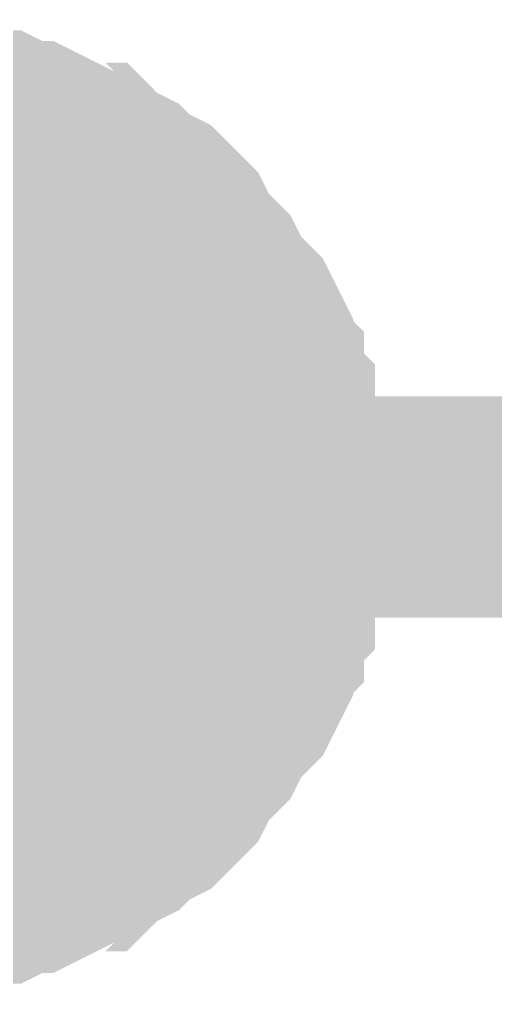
# Model space of a CAD drawing. Header units: inches. Extents: x 0 to 31.5, y 0 to 22.3.
# Drawn here: x 13.507 to 13.5323, y 12.9737 to 13.0257 of the extents above; entities that cross this region are included whole.
import ezdxf

# ---------------------------------------------------------------- set-up
doc = ezdxf.new("R2010")
doc.units = ezdxf.units.IN
doc.header["$MEASUREMENT"] = 0
doc.layers.add('Sheet', color=255, linetype='Continuous')

msp = doc.modelspace()

# ---------------------------------------------------------------- linework, layer by layer
at = {"layer": 'Sheet'}
for points in [[(13.500492, 13.019819, 0.0118, 0.0118, 0), (13.50164, 13.019819, 0.0118, 0.0118, 0), (13.502789, 13.019819, 0.0118, 0.0118, 0), (13.503363, 13.019819, 0.0118, 0.0118, 0), (13.504511, 13.019244, 0.0118, 0.0118, 0), (13.505659, 13.019244, 0.0118, 0.0118, 0), (13.506808, 13.01867, 0.0118, 0.0118, 0), (13.507382, 13.01867, 0.0118, 0.0118, 0), (13.50853, 13.018096, 0.0118, 0.0118, 0), (13.509104, 13.017522, 0.0118, 0.0118, 0), (13.510253, 13.017522, 0.0118, 0.0118, 0), (13.510827, 13.016947, 0.0118, 0.0118, 0), (13.511975, 13.016373, 0.0118, 0.0118, 0), (13.512549, 13.015799, 0.0118, 0.0118, 0), (13.513698, 13.015225, 0.0118, 0.0118, 0), (13.514272, 13.01465, 0.0118, 0.0118, 0), (13.514846, 13.014076, 0.0118, 0.0118, 0), (13.51542, 13.012927, 0.0118, 0.0118, 0), (13.515994, 13.012353, 0.0118, 0.0118, 0), (13.516568, 13.011779, 0.0118, 0.0118, 0), (13.517142, 13.01063, 0.0118, 0.0118, 0), (13.517717, 13.010056, 0.0118, 0.0118, 0), (13.518291, 13.009482, 0.0118, 0.0118, 0), (13.518865, 13.008333, 0.0118, 0.0118, 0), (13.518865, 13.007185, 0.0118, 0.0118, 0), (13.519439, 13.006611, 0.0118, 0.0118, 0), (13.519439, 13.005462, 0.0118, 0.0118, 0), (13.520013, 13.004888, 0.0118, 0.0118, 0), (13.520013, 13.003739, 0.0118, 0.0118, 0), (13.520587, 13.002591, 0.0118, 0.0118, 0), (13.520587, 13.002016, 0.0118, 0.0118, 0), (13.520587, 13.000868, 0.0118, 0.0118, 0), (13.520587, 12.999719, 0.0118, 0.0118, 0)], [(13.500492, 13.019819, 0.0118, 0.0118, 0), (13.50164, 13.019819, 0.0118, 0.0118, 0), (13.502789, 13.019819, 0.0118, 0.0118, 0), (13.503363, 13.019819, 0.0118, 0.0118, 0), (13.504511, 13.019244, 0.0118, 0.0118, 0), (13.505659, 13.019244, 0.0118, 0.0118, 0), (13.506808, 13.01867, 0.0118, 0.0118, 0), (13.507382, 13.01867, 0.0118, 0.0118, 0), (13.50853, 13.018096, 0.0118, 0.0118, 0), (13.509104, 13.017522, 0.0118, 0.0118, 0), (13.510253, 13.017522, 0.0118, 0.0118, 0), (13.510827, 13.016947, 0.0118, 0.0118, 0), (13.511975, 13.016373, 0.0118, 0.0118, 0), (13.512549, 13.015799, 0.0118, 0.0118, 0), (13.513698, 13.015225, 0.0118, 0.0118, 0), (13.514272, 13.01465, 0.0118, 0.0118, 0), (13.514846, 13.014076, 0.0118, 0.0118, 0), (13.51542, 13.012927, 0.0118, 0.0118, 0), (13.515994, 13.012353, 0.0118, 0.0118, 0), (13.516568, 13.011779, 0.0118, 0.0118, 0), (13.517142, 13.01063, 0.0118, 0.0118, 0), (13.517717, 13.010056, 0.0118, 0.0118, 0), (13.518291, 13.009482, 0.0118, 0.0118, 0), (13.518865, 13.008333, 0.0118, 0.0118, 0), (13.518865, 13.007185, 0.0118, 0.0118, 0), (13.519439, 13.006611, 0.0118, 0.0118, 0), (13.519439, 13.005462, 0.0118, 0.0118, 0), (13.520013, 13.004888, 0.0118, 0.0118, 0), (13.520013, 13.003739, 0.0118, 0.0118, 0), (13.520587, 13.002591, 0.0118, 0.0118, 0), (13.520587, 13.002016, 0.0118, 0.0118, 0), (13.520587, 13.000868, 0.0118, 0.0118, 0), (13.520587, 12.999719, 0.0118, 0.0118, 0)], [(13.500492, 13.019819, 0.0118, 0.0118, 0), (13.50164, 13.019819, 0.0118, 0.0118, 0), (13.502789, 13.019819, 0.0118, 0.0118, 0), (13.503363, 13.019819, 0.0118, 0.0118, 0), (13.504511, 13.019244, 0.0118, 0.0118, 0), (13.505659, 13.019244, 0.0118, 0.0118, 0), (13.506808, 13.01867, 0.0118, 0.0118, 0), (13.507382, 13.01867, 0.0118, 0.0118, 0), (13.50853, 13.018096, 0.0118, 0.0118, 0), (13.509104, 13.017522, 0.0118, 0.0118, 0), (13.510253, 13.017522, 0.0118, 0.0118, 0), (13.510827, 13.016947, 0.0118, 0.0118, 0), (13.511975, 13.016373, 0.0118, 0.0118, 0), (13.512549, 13.015799, 0.0118, 0.0118, 0), (13.513698, 13.015225, 0.0118, 0.0118, 0), (13.514272, 13.01465, 0.0118, 0.0118, 0), (13.514846, 13.014076, 0.0118, 0.0118, 0), (13.51542, 13.012927, 0.0118, 0.0118, 0), (13.515994, 13.012353, 0.0118, 0.0118, 0), (13.516568, 13.011779, 0.0118, 0.0118, 0), (13.517142, 13.01063, 0.0118, 0.0118, 0), (13.517717, 13.010056, 0.0118, 0.0118, 0), (13.518291, 13.009482, 0.0118, 0.0118, 0), (13.518865, 13.008333, 0.0118, 0.0118, 0), (13.518865, 13.007185, 0.0118, 0.0118, 0), (13.519439, 13.006611, 0.0118, 0.0118, 0), (13.519439, 13.005462, 0.0118, 0.0118, 0), (13.520013, 13.004888, 0.0118, 0.0118, 0), (13.520013, 13.003739, 0.0118, 0.0118, 0), (13.520587, 13.002591, 0.0118, 0.0118, 0), (13.520587, 13.002016, 0.0118, 0.0118, 0), (13.520587, 13.000868, 0.0118, 0.0118, 0), (13.520587, 12.999719, 0.0118, 0.0118, 0)], [(13.500492, 13.019819, 0.0118, 0.0118, 0), (13.50164, 13.019819, 0.0118, 0.0118, 0), (13.502789, 13.019819, 0.0118, 0.0118, 0), (13.503363, 13.019819, 0.0118, 0.0118, 0), (13.504511, 13.019244, 0.0118, 0.0118, 0), (13.505659, 13.019244, 0.0118, 0.0118, 0), (13.506808, 13.01867, 0.0118, 0.0118, 0), (13.507382, 13.01867, 0.0118, 0.0118, 0), (13.50853, 13.018096, 0.0118, 0.0118, 0), (13.509104, 13.017522, 0.0118, 0.0118, 0), (13.510253, 13.017522, 0.0118, 0.0118, 0), (13.510827, 13.016947, 0.0118, 0.0118, 0), (13.511975, 13.016373, 0.0118, 0.0118, 0), (13.512549, 13.015799, 0.0118, 0.0118, 0), (13.513698, 13.015225, 0.0118, 0.0118, 0), (13.514272, 13.01465, 0.0118, 0.0118, 0), (13.514846, 13.014076, 0.0118, 0.0118, 0), (13.51542, 13.012927, 0.0118, 0.0118, 0), (13.515994, 13.012353, 0.0118, 0.0118, 0), (13.516568, 13.011779, 0.0118, 0.0118, 0), (13.517142, 13.01063, 0.0118, 0.0118, 0), (13.517717, 13.010056, 0.0118, 0.0118, 0), (13.518291, 13.009482, 0.0118, 0.0118, 0), (13.518865, 13.008333, 0.0118, 0.0118, 0), (13.518865, 13.007185, 0.0118, 0.0118, 0), (13.519439, 13.006611, 0.0118, 0.0118, 0), (13.519439, 13.005462, 0.0118, 0.0118, 0), (13.520013, 13.004888, 0.0118, 0.0118, 0), (13.520013, 13.003739, 0.0118, 0.0118, 0), (13.520587, 13.002591, 0.0118, 0.0118, 0), (13.520587, 13.002016, 0.0118, 0.0118, 0), (13.520587, 13.000868, 0.0118, 0.0118, 0), (13.520587, 12.999719, 0.0118, 0.0118, 0)], [(13.504511, 13.019244, 0.0039, 0.0039, 0), (13.505659, 13.019244, 0.0039, 0.0039, 0), (13.506808, 13.01867, 0.0039, 0.0039, 0), (13.507382, 13.01867, 0.0039, 0.0039, 0), (13.50853, 13.018096, 0.0039, 0.0039, 0), (13.509104, 13.017522, 0.0039, 0.0039, 0), (13.510253, 13.017522, 0.0039, 0.0039, 0), (13.510827, 13.016947, 0.0039, 0.0039, 0), (13.511975, 13.016373, 0.0039, 0.0039, 0), (13.512549, 13.015799, 0.0039, 0.0039, 0), (13.513698, 13.015225, 0.0039, 0.0039, 0), (13.514272, 13.01465, 0.0039, 0.0039, 0), (13.514846, 13.014076, 0.0039, 0.0039, 0), (13.51542, 13.012927, 0.0039, 0.0039, 0), (13.515994, 13.012353, 0.0039, 0.0039, 0), (13.516568, 13.011779, 0.0039, 0.0039, 0), (13.517142, 13.01063, 0.0039, 0.0039, 0), (13.517717, 13.010056, 0.0039, 0.0039, 0), (13.518291, 13.009482, 0.0039, 0.0039, 0), (13.518865, 13.008333, 0.0039, 0.0039, 0), (13.518865, 13.007185, 0.0039, 0.0039, 0), (13.519439, 13.006611, 0.0039, 0.0039, 0), (13.519439, 13.005462, 0.0039, 0.0039, 0), (13.520013, 13.004888, 0.0039, 0.0039, 0), (13.520013, 13.003739, 0.0039, 0.0039, 0), (13.520587, 13.002591, 0.0039, 0.0039, 0), (13.520587, 13.002016, 0.0039, 0.0039, 0), (13.520587, 13.000868, 0.0039, 0.0039, 0), (13.520587, 12.999719, 0.0039, 0.0039, 0)], [(13.504511, 13.019244, 0.0039, 0.0039, 0), (13.505659, 13.019244, 0.0039, 0.0039, 0), (13.506808, 13.01867, 0.0039, 0.0039, 0), (13.507382, 13.01867, 0.0039, 0.0039, 0), (13.50853, 13.018096, 0.0039, 0.0039, 0), (13.509104, 13.017522, 0.0039, 0.0039, 0), (13.510253, 13.017522, 0.0039, 0.0039, 0), (13.510827, 13.016947, 0.0039, 0.0039, 0), (13.511975, 13.016373, 0.0039, 0.0039, 0), (13.512549, 13.015799, 0.0039, 0.0039, 0), (13.513698, 13.015225, 0.0039, 0.0039, 0), (13.514272, 13.01465, 0.0039, 0.0039, 0), (13.514846, 13.014076, 0.0039, 0.0039, 0), (13.51542, 13.012927, 0.0039, 0.0039, 0), (13.515994, 13.012353, 0.0039, 0.0039, 0), (13.516568, 13.011779, 0.0039, 0.0039, 0), (13.517142, 13.01063, 0.0039, 0.0039, 0), (13.517717, 13.010056, 0.0039, 0.0039, 0), (13.518291, 13.009482, 0.0039, 0.0039, 0), (13.518865, 13.008333, 0.0039, 0.0039, 0), (13.518865, 13.007185, 0.0039, 0.0039, 0), (13.519439, 13.006611, 0.0039, 0.0039, 0), (13.519439, 13.005462, 0.0039, 0.0039, 0), (13.520013, 13.004888, 0.0039, 0.0039, 0), (13.520013, 13.003739, 0.0039, 0.0039, 0), (13.520587, 13.002591, 0.0039, 0.0039, 0), (13.520587, 13.002016, 0.0039, 0.0039, 0), (13.520587, 13.000868, 0.0039, 0.0039, 0), (13.520587, 12.999719, 0.0039, 0.0039, 0)], [(13.504511, 13.019244, 0.0039, 0.0039, 0), (13.505659, 13.019244, 0.0039, 0.0039, 0), (13.506808, 13.01867, 0.0039, 0.0039, 0), (13.507382, 13.01867, 0.0039, 0.0039, 0), (13.50853, 13.018096, 0.0039, 0.0039, 0), (13.509104, 13.017522, 0.0039, 0.0039, 0), (13.510253, 13.017522, 0.0039, 0.0039, 0), (13.510827, 13.016947, 0.0039, 0.0039, 0), (13.511975, 13.016373, 0.0039, 0.0039, 0), (13.512549, 13.015799, 0.0039, 0.0039, 0), (13.513698, 13.015225, 0.0039, 0.0039, 0), (13.514272, 13.01465, 0.0039, 0.0039, 0), (13.514846, 13.014076, 0.0039, 0.0039, 0), (13.51542, 13.012927, 0.0039, 0.0039, 0), (13.515994, 13.012353, 0.0039, 0.0039, 0), (13.516568, 13.011779, 0.0039, 0.0039, 0), (13.517142, 13.01063, 0.0039, 0.0039, 0), (13.517717, 13.010056, 0.0039, 0.0039, 0), (13.518291, 13.009482, 0.0039, 0.0039, 0), (13.518865, 13.008333, 0.0039, 0.0039, 0), (13.518865, 13.007185, 0.0039, 0.0039, 0), (13.519439, 13.006611, 0.0039, 0.0039, 0), (13.519439, 13.005462, 0.0039, 0.0039, 0), (13.520013, 13.004888, 0.0039, 0.0039, 0), (13.520013, 13.003739, 0.0039, 0.0039, 0), (13.520587, 13.002591, 0.0039, 0.0039, 0), (13.520587, 13.002016, 0.0039, 0.0039, 0), (13.520587, 13.000868, 0.0039, 0.0039, 0), (13.520587, 12.999719, 0.0039, 0.0039, 0)], [(13.504511, 13.019244, 0.0039, 0.0039, 0), (13.505659, 13.019244, 0.0039, 0.0039, 0), (13.506808, 13.01867, 0.0039, 0.0039, 0), (13.507382, 13.01867, 0.0039, 0.0039, 0), (13.50853, 13.018096, 0.0039, 0.0039, 0), (13.509104, 13.017522, 0.0039, 0.0039, 0), (13.510253, 13.017522, 0.0039, 0.0039, 0), (13.510827, 13.016947, 0.0039, 0.0039, 0), (13.511975, 13.016373, 0.0039, 0.0039, 0), (13.512549, 13.015799, 0.0039, 0.0039, 0), (13.513698, 13.015225, 0.0039, 0.0039, 0), (13.514272, 13.01465, 0.0039, 0.0039, 0), (13.514846, 13.014076, 0.0039, 0.0039, 0), (13.51542, 13.012927, 0.0039, 0.0039, 0), (13.515994, 13.012353, 0.0039, 0.0039, 0), (13.516568, 13.011779, 0.0039, 0.0039, 0), (13.517142, 13.01063, 0.0039, 0.0039, 0), (13.517717, 13.010056, 0.0039, 0.0039, 0), (13.518291, 13.009482, 0.0039, 0.0039, 0), (13.518865, 13.008333, 0.0039, 0.0039, 0), (13.518865, 13.007185, 0.0039, 0.0039, 0), (13.519439, 13.006611, 0.0039, 0.0039, 0), (13.519439, 13.005462, 0.0039, 0.0039, 0), (13.520013, 13.004888, 0.0039, 0.0039, 0), (13.520013, 13.003739, 0.0039, 0.0039, 0), (13.520587, 13.002591, 0.0039, 0.0039, 0), (13.520587, 13.002016, 0.0039, 0.0039, 0), (13.520587, 13.000868, 0.0039, 0.0039, 0), (13.520587, 12.999719, 0.0039, 0.0039, 0)], [(13.200787, 12.999719, 0.0118, 0.0118, 0), (13.500492, 12.999719, 0.0118, 0.0118, 0), (14.600558, 12.999719, 0.0118, 0.0118, 0), (15.500246, 12.999719, 0.0118, 0.0118, 0)], [(13.520587, 12.999719, 0.0118, 0.0118, 0), (13.520587, 12.998571, 0.0118, 0.0118, 0), (13.520587, 12.997422, 0.0118, 0.0118, 0), (13.520587, 12.996848, 0.0118, 0.0118, 0), (13.520013, 12.995699, 0.0118, 0.0118, 0), (13.520013, 12.994551, 0.0118, 0.0118, 0), (13.519439, 12.993977, 0.0118, 0.0118, 0), (13.519439, 12.992828, 0.0118, 0.0118, 0), (13.518865, 12.992254, 0.0118, 0.0118, 0), (13.518865, 12.991105, 0.0118, 0.0118, 0), (13.518291, 12.989957, 0.0118, 0.0118, 0), (13.517717, 12.989382, 0.0118, 0.0118, 0), (13.517142, 12.988808, 0.0118, 0.0118, 0), (13.516568, 12.98766, 0.0118, 0.0118, 0), (13.515994, 12.987085, 0.0118, 0.0118, 0), (13.51542, 12.986511, 0.0118, 0.0118, 0), (13.514846, 12.985363, 0.0118, 0.0118, 0), (13.514272, 12.984788, 0.0118, 0.0118, 0), (13.513698, 12.984214, 0.0118, 0.0118, 0), (13.512549, 12.98364, 0.0118, 0.0118, 0), (13.511975, 12.983066, 0.0118, 0.0118, 0), (13.510827, 12.982491, 0.0118, 0.0118, 0), (13.510253, 12.981917, 0.0118, 0.0118, 0), (13.509104, 12.981917, 0.0118, 0.0118, 0), (13.50853, 12.981343, 0.0118, 0.0118, 0), (13.507382, 12.980768, 0.0118, 0.0118, 0), (13.506808, 12.980768, 0.0118, 0.0118, 0), (13.505659, 12.980194, 0.0118, 0.0118, 0), (13.504511, 12.980194, 0.0118, 0.0118, 0), (13.503363, 12.97962, 0.0118, 0.0118, 0), (13.502789, 12.97962, 0.0118, 0.0118, 0), (13.50164, 12.97962, 0.0118, 0.0118, 0), (13.500492, 12.97962, 0.0118, 0.0118, 0)], [(13.520587, 12.999719, 0.0118, 0.0118, 0), (13.520587, 12.998571, 0.0118, 0.0118, 0), (13.520587, 12.997422, 0.0118, 0.0118, 0), (13.520587, 12.996848, 0.0118, 0.0118, 0), (13.520013, 12.995699, 0.0118, 0.0118, 0), (13.520013, 12.994551, 0.0118, 0.0118, 0), (13.519439, 12.993977, 0.0118, 0.0118, 0), (13.519439, 12.992828, 0.0118, 0.0118, 0), (13.518865, 12.992254, 0.0118, 0.0118, 0), (13.518865, 12.991105, 0.0118, 0.0118, 0), (13.518291, 12.989957, 0.0118, 0.0118, 0), (13.517717, 12.989382, 0.0118, 0.0118, 0), (13.517142, 12.988808, 0.0118, 0.0118, 0), (13.516568, 12.98766, 0.0118, 0.0118, 0), (13.515994, 12.987085, 0.0118, 0.0118, 0), (13.51542, 12.986511, 0.0118, 0.0118, 0), (13.514846, 12.985363, 0.0118, 0.0118, 0), (13.514272, 12.984788, 0.0118, 0.0118, 0), (13.513698, 12.984214, 0.0118, 0.0118, 0), (13.512549, 12.98364, 0.0118, 0.0118, 0), (13.511975, 12.983066, 0.0118, 0.0118, 0), (13.510827, 12.982491, 0.0118, 0.0118, 0), (13.510253, 12.981917, 0.0118, 0.0118, 0), (13.509104, 12.981917, 0.0118, 0.0118, 0), (13.50853, 12.981343, 0.0118, 0.0118, 0), (13.507382, 12.980768, 0.0118, 0.0118, 0), (13.506808, 12.980768, 0.0118, 0.0118, 0), (13.505659, 12.980194, 0.0118, 0.0118, 0), (13.504511, 12.980194, 0.0118, 0.0118, 0), (13.503363, 12.97962, 0.0118, 0.0118, 0), (13.502789, 12.97962, 0.0118, 0.0118, 0), (13.50164, 12.97962, 0.0118, 0.0118, 0), (13.500492, 12.97962, 0.0118, 0.0118, 0)], [(13.520587, 12.999719, 0.0118, 0.0118, 0), (13.520587, 12.998571, 0.0118, 0.0118, 0), (13.520587, 12.997422, 0.0118, 0.0118, 0), (13.520587, 12.996848, 0.0118, 0.0118, 0), (13.520013, 12.995699, 0.0118, 0.0118, 0), (13.520013, 12.994551, 0.0118, 0.0118, 0), (13.519439, 12.993977, 0.0118, 0.0118, 0), (13.519439, 12.992828, 0.0118, 0.0118, 0), (13.518865, 12.992254, 0.0118, 0.0118, 0), (13.518865, 12.991105, 0.0118, 0.0118, 0), (13.518291, 12.989957, 0.0118, 0.0118, 0), (13.517717, 12.989382, 0.0118, 0.0118, 0), (13.517142, 12.988808, 0.0118, 0.0118, 0), (13.516568, 12.98766, 0.0118, 0.0118, 0), (13.515994, 12.987085, 0.0118, 0.0118, 0), (13.51542, 12.986511, 0.0118, 0.0118, 0), (13.514846, 12.985363, 0.0118, 0.0118, 0), (13.514272, 12.984788, 0.0118, 0.0118, 0), (13.513698, 12.984214, 0.0118, 0.0118, 0), (13.512549, 12.98364, 0.0118, 0.0118, 0), (13.511975, 12.983066, 0.0118, 0.0118, 0), (13.510827, 12.982491, 0.0118, 0.0118, 0), (13.510253, 12.981917, 0.0118, 0.0118, 0), (13.509104, 12.981917, 0.0118, 0.0118, 0), (13.50853, 12.981343, 0.0118, 0.0118, 0), (13.507382, 12.980768, 0.0118, 0.0118, 0), (13.506808, 12.980768, 0.0118, 0.0118, 0), (13.505659, 12.980194, 0.0118, 0.0118, 0), (13.504511, 12.980194, 0.0118, 0.0118, 0), (13.503363, 12.97962, 0.0118, 0.0118, 0), (13.502789, 12.97962, 0.0118, 0.0118, 0), (13.50164, 12.97962, 0.0118, 0.0118, 0), (13.500492, 12.97962, 0.0118, 0.0118, 0)], [(13.520587, 12.999719, 0.0118, 0.0118, 0), (13.520587, 12.998571, 0.0118, 0.0118, 0), (13.520587, 12.997422, 0.0118, 0.0118, 0), (13.520587, 12.996848, 0.0118, 0.0118, 0), (13.520013, 12.995699, 0.0118, 0.0118, 0), (13.520013, 12.994551, 0.0118, 0.0118, 0), (13.519439, 12.993977, 0.0118, 0.0118, 0), (13.519439, 12.992828, 0.0118, 0.0118, 0), (13.518865, 12.992254, 0.0118, 0.0118, 0), (13.518865, 12.991105, 0.0118, 0.0118, 0), (13.518291, 12.989957, 0.0118, 0.0118, 0), (13.517717, 12.989382, 0.0118, 0.0118, 0), (13.517142, 12.988808, 0.0118, 0.0118, 0), (13.516568, 12.98766, 0.0118, 0.0118, 0), (13.515994, 12.987085, 0.0118, 0.0118, 0), (13.51542, 12.986511, 0.0118, 0.0118, 0), (13.514846, 12.985363, 0.0118, 0.0118, 0), (13.514272, 12.984788, 0.0118, 0.0118, 0), (13.513698, 12.984214, 0.0118, 0.0118, 0), (13.512549, 12.98364, 0.0118, 0.0118, 0), (13.511975, 12.983066, 0.0118, 0.0118, 0), (13.510827, 12.982491, 0.0118, 0.0118, 0), (13.510253, 12.981917, 0.0118, 0.0118, 0), (13.509104, 12.981917, 0.0118, 0.0118, 0), (13.50853, 12.981343, 0.0118, 0.0118, 0), (13.507382, 12.980768, 0.0118, 0.0118, 0), (13.506808, 12.980768, 0.0118, 0.0118, 0), (13.505659, 12.980194, 0.0118, 0.0118, 0), (13.504511, 12.980194, 0.0118, 0.0118, 0), (13.503363, 12.97962, 0.0118, 0.0118, 0), (13.502789, 12.97962, 0.0118, 0.0118, 0), (13.50164, 12.97962, 0.0118, 0.0118, 0), (13.500492, 12.97962, 0.0118, 0.0118, 0)], [(13.520587, 12.999719, 0.0118, 0.0118, 0), (13.520587, 12.999719, 0.0118, 0.0118, 0), (13.520587, 12.999719, 0.0118, 0.0118, 0), (13.520587, 12.999719, 0.0118, 0.0118, 0), (13.520587, 12.999719, 0.0118, 0.0118, 0), (13.520587, 12.999719, 0.0118, 0.0118, 0), (13.520587, 12.999719, 0.0118, 0.0118, 0), (13.520587, 12.999719, 0.0118, 0.0118, 0), (13.520587, 12.999719, 0.0118, 0.0118, 0), (13.520587, 12.999719, 0.0118, 0.0118, 0), (13.520587, 12.999719, 0.0118, 0.0118, 0), (13.520587, 12.999719, 0.0118, 0.0118, 0), (13.520587, 12.999719, 0.0118, 0.0118, 0), (13.520587, 12.999719, 0.0118, 0.0118, 0), (13.520587, 12.999719, 0.0118, 0.0118, 0), (13.520587, 12.999719, 0.0118, 0.0118, 0), (13.520587, 12.999719, 0.0118, 0.0118, 0), (13.520587, 12.999719, 0.0118, 0.0118, 0), (13.520587, 12.999719, 0.0118, 0.0118, 0), (13.520587, 12.999719, 0.0118, 0.0118, 0), (13.520587, 12.999719, 0.0118, 0.0118, 0), (13.520587, 12.999719, 0.0118, 0.0118, 0), (13.520587, 12.999719, 0.0118, 0.0118, 0), (13.520587, 12.999719, 0.0118, 0.0118, 0), (13.520587, 12.999719, 0.0118, 0.0118, 0), (13.520587, 12.999719, 0.0118, 0.0118, 0), (13.520587, 12.999719, 0.0118, 0.0118, 0), (13.520587, 12.999719, 0.0118, 0.0118, 0), (13.520587, 12.999719, 0.0118, 0.0118, 0), (13.520587, 12.999719, 0.0118, 0.0118, 0), (13.520587, 12.999719, 0.0118, 0.0118, 0), (13.520587, 12.999719, 0.0118, 0.0118, 0), (13.520587, 12.999719, 0.0118, 0.0118, 0)], [(13.520587, 12.999719, 0.0118, 0.0118, 0), (13.520587, 12.999719, 0.0118, 0.0118, 0)], [(13.520587, 12.999719, 0.0118, 0.0118, 0), (13.520587, 12.999719, 0.0118, 0.0118, 0), (13.520587, 12.999719, 0.0118, 0.0118, 0), (13.520587, 12.999719, 0.0118, 0.0118, 0), (13.520587, 12.999719, 0.0118, 0.0118, 0), (13.520587, 12.999719, 0.0118, 0.0118, 0), (13.520587, 12.999719, 0.0118, 0.0118, 0), (13.520587, 12.999719, 0.0118, 0.0118, 0), (13.520587, 12.999719, 0.0118, 0.0118, 0), (13.520587, 12.999719, 0.0118, 0.0118, 0), (13.520587, 12.999719, 0.0118, 0.0118, 0), (13.520587, 12.999719, 0.0118, 0.0118, 0), (13.520587, 12.999719, 0.0118, 0.0118, 0), (13.520587, 12.999719, 0.0118, 0.0118, 0), (13.520587, 12.999719, 0.0118, 0.0118, 0), (13.520587, 12.999719, 0.0118, 0.0118, 0), (13.520587, 12.999719, 0.0118, 0.0118, 0), (13.520587, 12.999719, 0.0118, 0.0118, 0), (13.520587, 12.999719, 0.0118, 0.0118, 0), (13.520587, 12.999719, 0.0118, 0.0118, 0), (13.520587, 12.999719, 0.0118, 0.0118, 0), (13.520587, 12.999719, 0.0118, 0.0118, 0), (13.520587, 12.999719, 0.0118, 0.0118, 0), (13.520587, 12.999719, 0.0118, 0.0118, 0), (13.520587, 12.999719, 0.0118, 0.0118, 0), (13.520587, 12.999719, 0.0118, 0.0118, 0), (13.520587, 12.999719, 0.0118, 0.0118, 0), (13.520587, 12.999719, 0.0118, 0.0118, 0), (13.520587, 12.999719, 0.0118, 0.0118, 0), (13.520587, 12.999719, 0.0118, 0.0118, 0), (13.520587, 12.999719, 0.0118, 0.0118, 0), (13.520587, 12.999719, 0.0118, 0.0118, 0), (13.520587, 12.999719, 0.0118, 0.0118, 0)], [(13.520587, 12.999719, 0.0118, 0.0118, 0), (13.520587, 12.999719, 0.0118, 0.0118, 0)], [(13.520587, 12.999719, 0.0118, 0.0118, 0), (13.520587, 12.999719, 0.0118, 0.0118, 0), (13.520587, 12.999719, 0.0118, 0.0118, 0), (13.520587, 12.999719, 0.0118, 0.0118, 0), (13.520587, 12.999719, 0.0118, 0.0118, 0), (13.520587, 12.999719, 0.0118, 0.0118, 0), (13.520587, 12.999719, 0.0118, 0.0118, 0), (13.520587, 12.999719, 0.0118, 0.0118, 0), (13.520587, 12.999719, 0.0118, 0.0118, 0), (13.520587, 12.999719, 0.0118, 0.0118, 0), (13.520587, 12.999719, 0.0118, 0.0118, 0), (13.520587, 12.999719, 0.0118, 0.0118, 0), (13.520587, 12.999719, 0.0118, 0.0118, 0), (13.520587, 12.999719, 0.0118, 0.0118, 0), (13.520587, 12.999719, 0.0118, 0.0118, 0), (13.520587, 12.999719, 0.0118, 0.0118, 0), (13.520587, 12.999719, 0.0118, 0.0118, 0), (13.520587, 12.999719, 0.0118, 0.0118, 0), (13.520587, 12.999719, 0.0118, 0.0118, 0), (13.520587, 12.999719, 0.0118, 0.0118, 0), (13.520587, 12.999719, 0.0118, 0.0118, 0), (13.520587, 12.999719, 0.0118, 0.0118, 0), (13.520587, 12.999719, 0.0118, 0.0118, 0), (13.520587, 12.999719, 0.0118, 0.0118, 0), (13.520587, 12.999719, 0.0118, 0.0118, 0), (13.520587, 12.999719, 0.0118, 0.0118, 0), (13.520587, 12.999719, 0.0118, 0.0118, 0), (13.520587, 12.999719, 0.0118, 0.0118, 0), (13.520587, 12.999719, 0.0118, 0.0118, 0), (13.520587, 12.999719, 0.0118, 0.0118, 0), (13.520587, 12.999719, 0.0118, 0.0118, 0), (13.520587, 12.999719, 0.0118, 0.0118, 0), (13.520587, 12.999719, 0.0118, 0.0118, 0)], [(13.520587, 12.999719, 0.0118, 0.0118, 0), (13.520587, 12.999719, 0.0118, 0.0118, 0)], [(13.520587, 12.999719, 0.0118, 0.0118, 0), (13.520587, 12.999719, 0.0118, 0.0118, 0), (13.520587, 12.999719, 0.0118, 0.0118, 0), (13.520587, 12.999719, 0.0118, 0.0118, 0), (13.520587, 12.999719, 0.0118, 0.0118, 0), (13.520587, 12.999719, 0.0118, 0.0118, 0), (13.520587, 12.999719, 0.0118, 0.0118, 0), (13.520587, 12.999719, 0.0118, 0.0118, 0), (13.520587, 12.999719, 0.0118, 0.0118, 0), (13.520587, 12.999719, 0.0118, 0.0118, 0), (13.520587, 12.999719, 0.0118, 0.0118, 0), (13.520587, 12.999719, 0.0118, 0.0118, 0), (13.520587, 12.999719, 0.0118, 0.0118, 0), (13.520587, 12.999719, 0.0118, 0.0118, 0), (13.520587, 12.999719, 0.0118, 0.0118, 0), (13.520587, 12.999719, 0.0118, 0.0118, 0), (13.520587, 12.999719, 0.0118, 0.0118, 0), (13.520587, 12.999719, 0.0118, 0.0118, 0), (13.520587, 12.999719, 0.0118, 0.0118, 0), (13.520587, 12.999719, 0.0118, 0.0118, 0), (13.520587, 12.999719, 0.0118, 0.0118, 0), (13.520587, 12.999719, 0.0118, 0.0118, 0), (13.520587, 12.999719, 0.0118, 0.0118, 0), (13.520587, 12.999719, 0.0118, 0.0118, 0), (13.520587, 12.999719, 0.0118, 0.0118, 0), (13.520587, 12.999719, 0.0118, 0.0118, 0), (13.520587, 12.999719, 0.0118, 0.0118, 0), (13.520587, 12.999719, 0.0118, 0.0118, 0), (13.520587, 12.999719, 0.0118, 0.0118, 0), (13.520587, 12.999719, 0.0118, 0.0118, 0), (13.520587, 12.999719, 0.0118, 0.0118, 0), (13.520587, 12.999719, 0.0118, 0.0118, 0), (13.520587, 12.999719, 0.0118, 0.0118, 0)], [(13.520587, 12.999719, 0.0118, 0.0118, 0), (13.520587, 12.999719, 0.0118, 0.0118, 0)], [(13.520587, 12.999719, 0.0039, 0.0039, 0), (13.520587, 12.998571, 0.0039, 0.0039, 0), (13.520587, 12.997422, 0.0039, 0.0039, 0), (13.520587, 12.996848, 0.0039, 0.0039, 0), (13.520013, 12.995699, 0.0039, 0.0039, 0), (13.520013, 12.994551, 0.0039, 0.0039, 0), (13.519439, 12.993977, 0.0039, 0.0039, 0), (13.519439, 12.992828, 0.0039, 0.0039, 0), (13.518865, 12.992254, 0.0039, 0.0039, 0), (13.518865, 12.991105, 0.0039, 0.0039, 0), (13.518291, 12.989957, 0.0039, 0.0039, 0), (13.517717, 12.989382, 0.0039, 0.0039, 0), (13.517142, 12.988808, 0.0039, 0.0039, 0), (13.516568, 12.98766, 0.0039, 0.0039, 0), (13.515994, 12.987085, 0.0039, 0.0039, 0), (13.51542, 12.986511, 0.0039, 0.0039, 0), (13.514846, 12.985363, 0.0039, 0.0039, 0), (13.514272, 12.984788, 0.0039, 0.0039, 0), (13.513698, 12.984214, 0.0039, 0.0039, 0), (13.512549, 12.98364, 0.0039, 0.0039, 0), (13.511975, 12.983066, 0.0039, 0.0039, 0), (13.510827, 12.982491, 0.0039, 0.0039, 0), (13.510253, 12.981917, 0.0039, 0.0039, 0), (13.509104, 12.981917, 0.0039, 0.0039, 0), (13.50853, 12.981343, 0.0039, 0.0039, 0), (13.507382, 12.980768, 0.0039, 0.0039, 0), (13.506808, 12.980768, 0.0039, 0.0039, 0), (13.505659, 12.980194, 0.0039, 0.0039, 0), (13.504511, 12.980194, 0.0039, 0.0039, 0)], [(13.520587, 12.999719, 0.0039, 0.0039, 0), (13.520587, 12.998571, 0.0039, 0.0039, 0), (13.520587, 12.997422, 0.0039, 0.0039, 0), (13.520587, 12.996848, 0.0039, 0.0039, 0), (13.520013, 12.995699, 0.0039, 0.0039, 0), (13.520013, 12.994551, 0.0039, 0.0039, 0), (13.519439, 12.993977, 0.0039, 0.0039, 0), (13.519439, 12.992828, 0.0039, 0.0039, 0), (13.518865, 12.992254, 0.0039, 0.0039, 0), (13.518865, 12.991105, 0.0039, 0.0039, 0), (13.518291, 12.989957, 0.0039, 0.0039, 0), (13.517717, 12.989382, 0.0039, 0.0039, 0), (13.517142, 12.988808, 0.0039, 0.0039, 0), (13.516568, 12.98766, 0.0039, 0.0039, 0), (13.515994, 12.987085, 0.0039, 0.0039, 0), (13.51542, 12.986511, 0.0039, 0.0039, 0), (13.514846, 12.985363, 0.0039, 0.0039, 0), (13.514272, 12.984788, 0.0039, 0.0039, 0), (13.513698, 12.984214, 0.0039, 0.0039, 0), (13.512549, 12.98364, 0.0039, 0.0039, 0), (13.511975, 12.983066, 0.0039, 0.0039, 0), (13.510827, 12.982491, 0.0039, 0.0039, 0), (13.510253, 12.981917, 0.0039, 0.0039, 0), (13.509104, 12.981917, 0.0039, 0.0039, 0), (13.50853, 12.981343, 0.0039, 0.0039, 0), (13.507382, 12.980768, 0.0039, 0.0039, 0), (13.506808, 12.980768, 0.0039, 0.0039, 0), (13.505659, 12.980194, 0.0039, 0.0039, 0), (13.504511, 12.980194, 0.0039, 0.0039, 0)], [(13.520587, 12.999719, 0.0039, 0.0039, 0), (13.520587, 12.998571, 0.0039, 0.0039, 0), (13.520587, 12.997422, 0.0039, 0.0039, 0), (13.520587, 12.996848, 0.0039, 0.0039, 0), (13.520013, 12.995699, 0.0039, 0.0039, 0), (13.520013, 12.994551, 0.0039, 0.0039, 0), (13.519439, 12.993977, 0.0039, 0.0039, 0), (13.519439, 12.992828, 0.0039, 0.0039, 0), (13.518865, 12.992254, 0.0039, 0.0039, 0), (13.518865, 12.991105, 0.0039, 0.0039, 0), (13.518291, 12.989957, 0.0039, 0.0039, 0), (13.517717, 12.989382, 0.0039, 0.0039, 0), (13.517142, 12.988808, 0.0039, 0.0039, 0), (13.516568, 12.98766, 0.0039, 0.0039, 0), (13.515994, 12.987085, 0.0039, 0.0039, 0), (13.51542, 12.986511, 0.0039, 0.0039, 0), (13.514846, 12.985363, 0.0039, 0.0039, 0), (13.514272, 12.984788, 0.0039, 0.0039, 0), (13.513698, 12.984214, 0.0039, 0.0039, 0), (13.512549, 12.98364, 0.0039, 0.0039, 0), (13.511975, 12.983066, 0.0039, 0.0039, 0), (13.510827, 12.982491, 0.0039, 0.0039, 0), (13.510253, 12.981917, 0.0039, 0.0039, 0), (13.509104, 12.981917, 0.0039, 0.0039, 0), (13.50853, 12.981343, 0.0039, 0.0039, 0), (13.507382, 12.980768, 0.0039, 0.0039, 0), (13.506808, 12.980768, 0.0039, 0.0039, 0), (13.505659, 12.980194, 0.0039, 0.0039, 0), (13.504511, 12.980194, 0.0039, 0.0039, 0)], [(13.520587, 12.999719, 0.0039, 0.0039, 0), (13.520587, 12.998571, 0.0039, 0.0039, 0), (13.520587, 12.997422, 0.0039, 0.0039, 0), (13.520587, 12.996848, 0.0039, 0.0039, 0), (13.520013, 12.995699, 0.0039, 0.0039, 0), (13.520013, 12.994551, 0.0039, 0.0039, 0), (13.519439, 12.993977, 0.0039, 0.0039, 0), (13.519439, 12.992828, 0.0039, 0.0039, 0), (13.518865, 12.992254, 0.0039, 0.0039, 0), (13.518865, 12.991105, 0.0039, 0.0039, 0), (13.518291, 12.989957, 0.0039, 0.0039, 0), (13.517717, 12.989382, 0.0039, 0.0039, 0), (13.517142, 12.988808, 0.0039, 0.0039, 0), (13.516568, 12.98766, 0.0039, 0.0039, 0), (13.515994, 12.987085, 0.0039, 0.0039, 0), (13.51542, 12.986511, 0.0039, 0.0039, 0), (13.514846, 12.985363, 0.0039, 0.0039, 0), (13.514272, 12.984788, 0.0039, 0.0039, 0), (13.513698, 12.984214, 0.0039, 0.0039, 0), (13.512549, 12.98364, 0.0039, 0.0039, 0), (13.511975, 12.983066, 0.0039, 0.0039, 0), (13.510827, 12.982491, 0.0039, 0.0039, 0), (13.510253, 12.981917, 0.0039, 0.0039, 0), (13.509104, 12.981917, 0.0039, 0.0039, 0), (13.50853, 12.981343, 0.0039, 0.0039, 0), (13.507382, 12.980768, 0.0039, 0.0039, 0), (13.506808, 12.980768, 0.0039, 0.0039, 0), (13.505659, 12.980194, 0.0039, 0.0039, 0), (13.504511, 12.980194, 0.0039, 0.0039, 0)], [(13.520587, 12.999719, 0.0039, 0.0039, 0), (13.520587, 12.999719, 0.0039, 0.0039, 0), (13.520587, 12.999719, 0.0039, 0.0039, 0), (13.520587, 12.999719, 0.0039, 0.0039, 0), (13.520587, 12.999719, 0.0039, 0.0039, 0), (13.520587, 12.999719, 0.0039, 0.0039, 0), (13.520587, 12.999719, 0.0039, 0.0039, 0), (13.520587, 12.999719, 0.0039, 0.0039, 0), (13.520587, 12.999719, 0.0039, 0.0039, 0), (13.520587, 12.999719, 0.0039, 0.0039, 0), (13.520587, 12.999719, 0.0039, 0.0039, 0), (13.520587, 12.999719, 0.0039, 0.0039, 0), (13.520587, 12.999719, 0.0039, 0.0039, 0), (13.520587, 12.999719, 0.0039, 0.0039, 0), (13.520587, 12.999719, 0.0039, 0.0039, 0), (13.520587, 12.999719, 0.0039, 0.0039, 0), (13.520587, 12.999719, 0.0039, 0.0039, 0), (13.520587, 12.999719, 0.0039, 0.0039, 0), (13.520587, 12.999719, 0.0039, 0.0039, 0), (13.520587, 12.999719, 0.0039, 0.0039, 0), (13.520587, 12.999719, 0.0039, 0.0039, 0), (13.520587, 12.999719, 0.0039, 0.0039, 0), (13.520587, 12.999719, 0.0039, 0.0039, 0), (13.520587, 12.999719, 0.0039, 0.0039, 0), (13.520587, 12.999719, 0.0039, 0.0039, 0), (13.520587, 12.999719, 0.0039, 0.0039, 0), (13.520587, 12.999719, 0.0039, 0.0039, 0), (13.520587, 12.999719, 0.0039, 0.0039, 0), (13.520587, 12.999719, 0.0039, 0.0039, 0), (13.520587, 12.999719, 0.0039, 0.0039, 0), (13.520587, 12.999719, 0.0039, 0.0039, 0), (13.520587, 12.999719, 0.0039, 0.0039, 0), (13.520587, 12.999719, 0.0039, 0.0039, 0)], [(13.520587, 12.999719, 0.0039, 0.0039, 0), (13.520587, 12.999719, 0.0039, 0.0039, 0)], [(13.520587, 12.999719, 0.0039, 0.0039, 0), (13.520587, 12.999719, 0.0039, 0.0039, 0), (13.520587, 12.999719, 0.0039, 0.0039, 0), (13.520587, 12.999719, 0.0039, 0.0039, 0), (13.520587, 12.999719, 0.0039, 0.0039, 0), (13.520587, 12.999719, 0.0039, 0.0039, 0), (13.520587, 12.999719, 0.0039, 0.0039, 0), (13.520587, 12.999719, 0.0039, 0.0039, 0), (13.520587, 12.999719, 0.0039, 0.0039, 0), (13.520587, 12.999719, 0.0039, 0.0039, 0), (13.520587, 12.999719, 0.0039, 0.0039, 0), (13.520587, 12.999719, 0.0039, 0.0039, 0), (13.520587, 12.999719, 0.0039, 0.0039, 0), (13.520587, 12.999719, 0.0039, 0.0039, 0), (13.520587, 12.999719, 0.0039, 0.0039, 0), (13.520587, 12.999719, 0.0039, 0.0039, 0), (13.520587, 12.999719, 0.0039, 0.0039, 0), (13.520587, 12.999719, 0.0039, 0.0039, 0), (13.520587, 12.999719, 0.0039, 0.0039, 0), (13.520587, 12.999719, 0.0039, 0.0039, 0), (13.520587, 12.999719, 0.0039, 0.0039, 0), (13.520587, 12.999719, 0.0039, 0.0039, 0), (13.520587, 12.999719, 0.0039, 0.0039, 0), (13.520587, 12.999719, 0.0039, 0.0039, 0), (13.520587, 12.999719, 0.0039, 0.0039, 0), (13.520587, 12.999719, 0.0039, 0.0039, 0), (13.520587, 12.999719, 0.0039, 0.0039, 0), (13.520587, 12.999719, 0.0039, 0.0039, 0), (13.520587, 12.999719, 0.0039, 0.0039, 0), (13.520587, 12.999719, 0.0039, 0.0039, 0), (13.520587, 12.999719, 0.0039, 0.0039, 0), (13.520587, 12.999719, 0.0039, 0.0039, 0), (13.520587, 12.999719, 0.0039, 0.0039, 0)], [(13.520587, 12.999719, 0.0039, 0.0039, 0), (13.520587, 12.999719, 0.0039, 0.0039, 0)], [(13.520587, 12.999719, 0.0039, 0.0039, 0), (13.520587, 12.999719, 0.0039, 0.0039, 0), (13.520587, 12.999719, 0.0039, 0.0039, 0), (13.520587, 12.999719, 0.0039, 0.0039, 0), (13.520587, 12.999719, 0.0039, 0.0039, 0), (13.520587, 12.999719, 0.0039, 0.0039, 0), (13.520587, 12.999719, 0.0039, 0.0039, 0), (13.520587, 12.999719, 0.0039, 0.0039, 0), (13.520587, 12.999719, 0.0039, 0.0039, 0), (13.520587, 12.999719, 0.0039, 0.0039, 0), (13.520587, 12.999719, 0.0039, 0.0039, 0), (13.520587, 12.999719, 0.0039, 0.0039, 0), (13.520587, 12.999719, 0.0039, 0.0039, 0), (13.520587, 12.999719, 0.0039, 0.0039, 0), (13.520587, 12.999719, 0.0039, 0.0039, 0), (13.520587, 12.999719, 0.0039, 0.0039, 0), (13.520587, 12.999719, 0.0039, 0.0039, 0), (13.520587, 12.999719, 0.0039, 0.0039, 0), (13.520587, 12.999719, 0.0039, 0.0039, 0), (13.520587, 12.999719, 0.0039, 0.0039, 0), (13.520587, 12.999719, 0.0039, 0.0039, 0), (13.520587, 12.999719, 0.0039, 0.0039, 0), (13.520587, 12.999719, 0.0039, 0.0039, 0), (13.520587, 12.999719, 0.0039, 0.0039, 0), (13.520587, 12.999719, 0.0039, 0.0039, 0), (13.520587, 12.999719, 0.0039, 0.0039, 0), (13.520587, 12.999719, 0.0039, 0.0039, 0), (13.520587, 12.999719, 0.0039, 0.0039, 0), (13.520587, 12.999719, 0.0039, 0.0039, 0), (13.520587, 12.999719, 0.0039, 0.0039, 0), (13.520587, 12.999719, 0.0039, 0.0039, 0), (13.520587, 12.999719, 0.0039, 0.0039, 0), (13.520587, 12.999719, 0.0039, 0.0039, 0)], [(13.520587, 12.999719, 0.0039, 0.0039, 0), (13.520587, 12.999719, 0.0039, 0.0039, 0)], [(13.520587, 12.999719, 0.0039, 0.0039, 0), (13.520587, 12.999719, 0.0039, 0.0039, 0), (13.520587, 12.999719, 0.0039, 0.0039, 0), (13.520587, 12.999719, 0.0039, 0.0039, 0), (13.520587, 12.999719, 0.0039, 0.0039, 0), (13.520587, 12.999719, 0.0039, 0.0039, 0), (13.520587, 12.999719, 0.0039, 0.0039, 0), (13.520587, 12.999719, 0.0039, 0.0039, 0), (13.520587, 12.999719, 0.0039, 0.0039, 0), (13.520587, 12.999719, 0.0039, 0.0039, 0), (13.520587, 12.999719, 0.0039, 0.0039, 0), (13.520587, 12.999719, 0.0039, 0.0039, 0), (13.520587, 12.999719, 0.0039, 0.0039, 0), (13.520587, 12.999719, 0.0039, 0.0039, 0), (13.520587, 12.999719, 0.0039, 0.0039, 0), (13.520587, 12.999719, 0.0039, 0.0039, 0), (13.520587, 12.999719, 0.0039, 0.0039, 0), (13.520587, 12.999719, 0.0039, 0.0039, 0), (13.520587, 12.999719, 0.0039, 0.0039, 0), (13.520587, 12.999719, 0.0039, 0.0039, 0), (13.520587, 12.999719, 0.0039, 0.0039, 0), (13.520587, 12.999719, 0.0039, 0.0039, 0), (13.520587, 12.999719, 0.0039, 0.0039, 0), (13.520587, 12.999719, 0.0039, 0.0039, 0), (13.520587, 12.999719, 0.0039, 0.0039, 0), (13.520587, 12.999719, 0.0039, 0.0039, 0), (13.520587, 12.999719, 0.0039, 0.0039, 0), (13.520587, 12.999719, 0.0039, 0.0039, 0), (13.520587, 12.999719, 0.0039, 0.0039, 0), (13.520587, 12.999719, 0.0039, 0.0039, 0), (13.520587, 12.999719, 0.0039, 0.0039, 0), (13.520587, 12.999719, 0.0039, 0.0039, 0), (13.520587, 12.999719, 0.0039, 0.0039, 0)], [(13.520587, 12.999719, 0.0039, 0.0039, 0), (13.520587, 12.999719, 0.0039, 0.0039, 0)]]:
    msp.add_lwpolyline(points, format="xyseb", dxfattribs=at)
msp.add_lwpolyline([(13.49, 13, 0.02, 0.02, 1), (13.51, 13, 0.02, 0.02, 1)], format="xyseb", close=True, dxfattribs=at)

doc.saveas('drawing.dxf')
